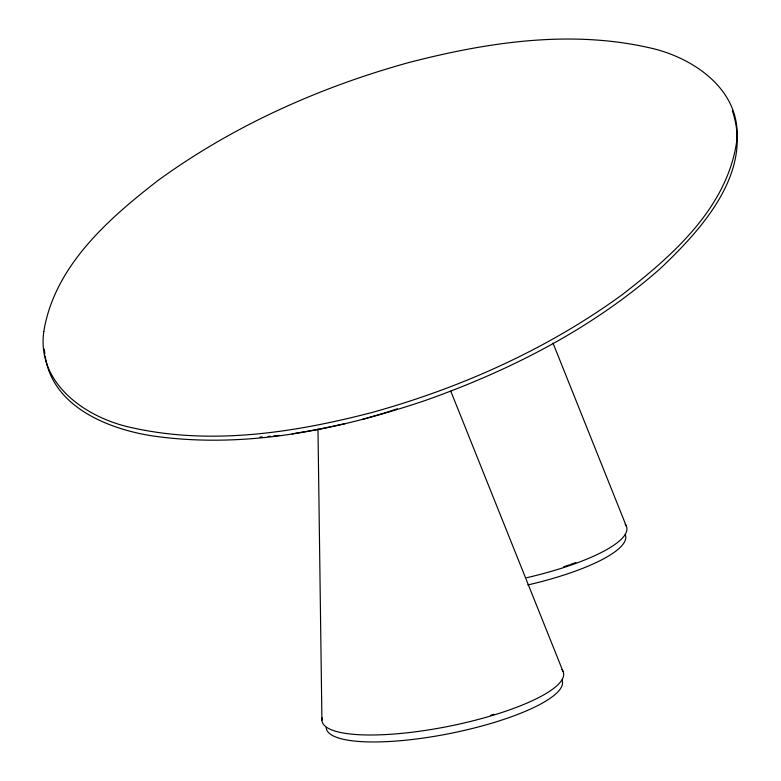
<?xml version="1.0" encoding="UTF-8"?>
<svg xmlns="http://www.w3.org/2000/svg" width="781" height="781" viewBox="0 0 781 781"><rect width="100%" height="100%" fill="white"/><g stroke="black" fill="none" stroke-linecap="round" stroke-linejoin="round"><path stroke-width="1.17" d="M386.244 412.427L397.353 408.775M362.482 419.377L385.131 412.798M345.329 423.595L318.502 429.296L292.114 433.845M259.907 437.126L262.211 436.93M267.971 436.433L270.275 436.237M273.731 435.935L279.481 435.437M552.997 343.064L626.382 526.287M450.793 391.193L563.14 671.689M732.295 110.697C753.587 172.445 701.543 229.555 660.209 268.654C592.73 328.196 511.233 369.911 426.846 399.921C339.091 429.755 244.746 449.368 151.973 435.827C107.495 428.847 52.464 406.481 45.21 356.087M44.253 349.117L44.888 353.764M317.984 428.935L321.918 720.258M625.122 524.158A123.125 29.785 -11.3 0 1 526.745 577.715M575.861 562.545A120.391 29.122 -11.3 0 1 570.403 564.517M569.29 564.897A120.391 29.122 -11.3 0 1 563.589 566.821M625.278 534.673A120.391 29.122 -11.3 0 1 527.829 584.959M561.881 669.561A123.125 29.785 -11.3 0 1 449.358 726.174A123.125 29.785 -11.3 0 1 322.153 717.837M493.865 714.273A120.391 29.122 -11.3 0 1 490.712 715.24M562.027 680.066A120.391 29.122 -11.3 0 1 450.754 733.339A120.391 29.122 -11.3 0 1 326.165 727.55M43.804 331.515C36.434 383.988 86.73 418.391 132.165 427.744C211.466 445.492 294.037 432.694 371.61 412.593C460.81 387.884 546.817 349.449 621.881 294.935C671.719 256.383 725.715 209.21 736.366 143.694C743.737 91.221 693.44 56.818 648.005 47.465C568.705 29.717 486.133 42.516 408.561 62.607C319.351 87.326 233.343 125.761 158.289 180.274C108.452 218.826 54.455 265.999 43.804 331.515"/></g></svg>
